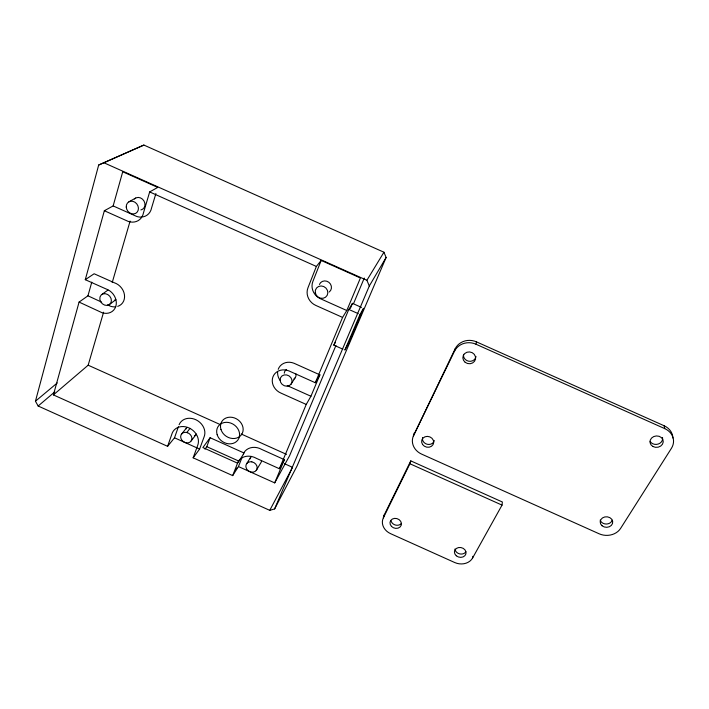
<?xml version="1.0" encoding="UTF-8"?>
<svg xmlns="http://www.w3.org/2000/svg" width="709" height="709" viewBox="0 0 709 709"><rect width="100%" height="100%" fill="white"/><g stroke="black" fill="none" stroke-linecap="round" stroke-linejoin="round"><path stroke-width="1.06" d="M502.034 505.118L502.371 501.999L410.777 460.877L384.34 514.752L383.356 517.836A13.568 11.512 18.2 0 0 390.57 533.655L454.699 562.521A13.666 11.459 13.2 0 0 472.602 557.983L502.034 505.118L409.908 463.748L410.777 460.877M472.602 557.983L472.841 556.326M664.103 425.746L664.741 428.617A16.901 14.534 -4.9 0 1 671.432 448.301L620.597 528.409A15.953 13.4 2.2 0 1 599.132 533.788L421.589 454.097A15.474 13.719 16.1 0 1 413.577 435.53L454.469 351.256A16.245 15.022 10.3 0 1 475.969 344.219L476.492 341.871L664.103 425.746A16.803 14.464 -5 0 1 672.859 437.994M35.45 401.214L98.675 165.029L143.883 145.061L383.941 252.227L386.121 257.473L297.071 465.964L274.622 508.929L269.757 510.347L38.153 406.018L35.45 401.214L57.261 382.949M454.469 351.256L455.116 348.881A16.147 14.942 10.2 0 1 476.492 341.871M178.411 426.703L174.511 437.799L167.599 446.324L53.397 394.904L79.08 302.087L87.951 295.813L91.78 282.155M79.08 302.087L102.025 312.704A13.542 11.379 47.1 0 0 116.187 304.764A13.542 11.379 47.1 0 0 105.747 288.829L85.275 279.692L104.347 210.733L113.148 205.92L122.728 171.764L157.735 187.406L149.67 191.935L143.475 212.833A14.357 12.354 54.2 0 1 128.294 221.438L104.347 210.733M53.397 394.904L88.164 365.197L103.585 312.208M112.217 282.545L130.102 221.084M155.891 193.566L151.575 207.941A14.083 12.168 54.7 0 1 143.218 216.839M413.577 435.53L455.116 348.881M167.599 446.324L172.243 433.031A14.233 11.902 35.3 0 1 189.587 428.209A14.233 11.902 35.3 0 1 197.598 445.651L193.149 457.819L232.676 475.615L238.446 466.575L242.079 457.358M193.149 457.819L199.61 449.089L204.024 437.081A13.985 11.761 35.4 0 0 196.198 419.896A13.985 11.761 35.4 0 0 179.12 424.682M204.972 449.169L206.789 446.679L210.112 437.728L244.18 453.051M243.284 454.283L243.834 452.838A13.923 11.84 30.3 0 1 261.843 449.497L284.406 459.68L274.693 482.882L238.446 466.575M232.676 475.615L238.118 461.701A14.18 11.982 30.2 0 1 256.419 458.36L279.39 468.729L284.406 459.68M316.365 266.442L307.945 287.845A13.905 12.859 38.1 0 0 315.789 305.419L342.58 317.41L346.798 310.524L360.411 277.981L321.168 260.442L316.365 266.442L149.67 191.935M321.168 260.442L312.864 281.491A13.631 12.656 38.5 0 0 320.53 298.764L346.798 310.524M279.39 468.729L306.235 404.44L310.932 396.251L319.892 374.857L294.138 363.309A12.992 11.557 32.9 0 0 278.212 369.336M306.235 404.44L281.048 393.141A13.241 11.725 32.8 0 1 272.894 376.993A13.241 11.725 32.8 0 1 289.068 370.967L315.301 382.736L342.58 317.41M342.846 349.174L333.815 345.132L348.784 309.425L352.47 303.363L361.519 307.414M350.361 308.397L352.47 303.363M335.942 345.451L289.573 455.745L274.693 482.882M353.543 303.585L364.275 278.052M274.622 508.929L369.309 285.984L386.121 257.473M383.356 517.836L409.908 463.748M269.757 510.347L292.551 467.337L284.495 463.713M315.301 382.736L319.892 374.857M333.815 345.132L335.481 342.323M256.25 470.439L260.566 463.234A5.805 4.928 30.3 0 0 261.479 460.841M369.309 285.984L366.89 280.285L383.941 252.227M246.767 463.518L251.216 456.392A5.805 4.928 30.3 0 0 250.312 458.794M290.965 384.296A6.186 5.477 32.8 0 0 286.631 374.937A6.186 5.477 32.8 0 0 280.64 382.311A6.186 5.477 32.8 0 0 290.965 384.296L294.971 378.012M235.751 469.642L236.841 467.931M238.233 462.286L243.586 453.973M210.112 437.728L202.88 447.565L237.639 463.207M191.191 440.892L196.42 434.112A5.823 4.901 35.4 0 1 194.434 435.725M186.751 432.534L190.065 428.351M181.353 434.351L186.724 427.651A5.823 4.901 35.4 0 0 186.201 428.83M38.153 406.018L54.815 391.838M109.204 304.71A6.328 5.317 47.2 0 0 107.741 294.527A6.328 5.317 47.2 0 0 99.854 299.393A6.328 5.317 47.2 0 0 109.204 304.71L115.886 299.632A6.23 5.264 47.4 0 1 114.601 300.173M101.972 294.386L107.936 290.061M85.275 279.692L94.129 273.763L114.229 282.723A13.294 11.22 47.4 0 1 124.438 294.705A13.294 11.22 47.4 0 1 117.703 306.368M128.932 201.799L135.641 198.059M143.883 145.061L98.675 165.029M103.815 162.724L366.89 280.285M475.969 344.219L664.741 428.617M348.784 309.425L358.16 313.617M113.148 205.92L136.633 216.422A14.083 12.168 54.7 0 0 142.155 217.025M287.207 385.607L310.932 396.251M88.164 365.197L220.091 424.505M241.237 434.014L286.56 454.389M206.789 446.679L238.685 461.036M174.511 437.799L199.61 449.089M87.951 295.813L101.662 302.149M107.538 304.87L110.48 306.226A13.294 11.22 47.4 0 0 115.727 306.793M134.462 198.963A6.603 5.707 54.7 0 1 143.998 201.001A6.603 5.707 54.7 0 1 140.887 209.944M280.108 380.378A12.992 11.557 32.9 0 1 277.618 372.34M295.981 373.944A6.089 5.415 32.9 0 1 293.925 378.978M284.282 373.191A6.089 5.415 32.9 0 1 286.383 369.611M319.422 284.477A6.39 5.938 38.5 0 1 328.861 282.306A6.39 5.938 38.5 0 1 329.198 292.011M383.454 517.605A13.498 11.468 18.1 0 1 384.34 514.752M465.902 551.77A5.823 4.892 13.1 0 1 459.521 553.853A5.823 4.892 13.1 0 1 455.018 548.952M401.409 523.384A5.787 4.91 18.1 0 1 395.595 525.077A5.787 4.91 18.1 0 1 391.049 520.849M413.365 436.177A15.385 13.657 16 0 1 414.428 432.774M662.507 437.48A6.611 5.699 -5 0 1 658.147 444.073A6.611 5.699 -5 0 1 650.109 441.388M612.23 520.176A6.248 5.255 2.1 0 1 606.248 524.031A6.248 5.255 2.1 0 1 600.177 520.131M434.307 440.537A6.062 5.38 16 0 1 427.164 444.268A6.062 5.38 16 0 1 422.555 437.577M476.04 356.565A6.354 5.885 10.2 0 1 468.746 361.218A6.354 5.885 10.2 0 1 463.526 354.323M360.03 314.459L344.858 350.078L348.544 343.431L363.531 308.309L360.03 314.459M251.837 461.851L250.357 461.754A5.885 4.981 30.3 0 0 246.466 468.631L247.299 469.854A5.885 4.981 30.3 0 0 256.631 469.89A5.885 4.981 30.3 0 0 251.837 461.851M187.601 432.747L186.139 432.375A5.911 4.945 35.3 0 0 180.706 436.177A5.911 4.945 35.3 0 0 184.952 442.469L186.405 442.85A5.911 4.945 35.3 0 0 191.855 439.048A5.911 4.945 35.3 0 0 187.601 432.747M217.158 434.706A11.982 10.21 33.4 0 0 236.531 441.503A11.982 10.21 33.4 0 0 230.691 423.051A11.982 10.21 33.4 0 0 217.158 434.706M220.96 429.468A11.849 10.13 33.5 0 0 240.121 436.186A11.849 10.13 33.5 0 0 234.369 417.902A11.849 10.13 33.5 0 0 220.96 429.468M126.237 207.063A6.709 5.778 54.3 0 0 135.711 213.338A6.709 5.778 54.3 0 0 135.047 202.287A6.709 5.778 54.3 0 0 126.237 207.063M315.301 292.72A6.487 6.009 38.2 0 0 325.537 297.231A6.487 6.009 38.2 0 0 323.747 286.533A6.487 6.009 38.2 0 0 315.301 292.72M391.448 526.362A5.814 4.936 18.2 0 0 401.161 525.396A5.814 4.936 18.2 0 0 394.523 518.385A5.814 4.936 18.2 0 0 391.448 526.362M456.286 555.776A5.858 4.91 13.2 0 0 465.902 553.889A5.858 4.91 13.2 0 0 458.519 547.57A5.858 4.91 13.2 0 0 456.286 555.776M652.9 446.484A6.656 5.725 -4.9 0 0 663.243 441.902A6.656 5.725 -4.9 0 0 653.689 436.576A6.656 5.725 -4.9 0 0 652.9 446.484M465.166 362.299A6.399 5.911 10.3 0 0 475.526 358.984A6.399 5.911 10.3 0 0 467.001 352.231A6.399 5.911 10.3 0 0 465.166 362.299M602.047 525.75A6.284 5.273 2.2 0 0 612.532 523.446A6.284 5.273 2.2 0 0 604.795 516.941A6.284 5.273 2.2 0 0 602.047 525.75M422.573 444.481A6.097 5.397 16.1 0 0 433.031 444.649A6.097 5.397 16.1 0 0 427.376 436.381A6.097 5.397 16.1 0 0 422.573 444.481"/></g></svg>
